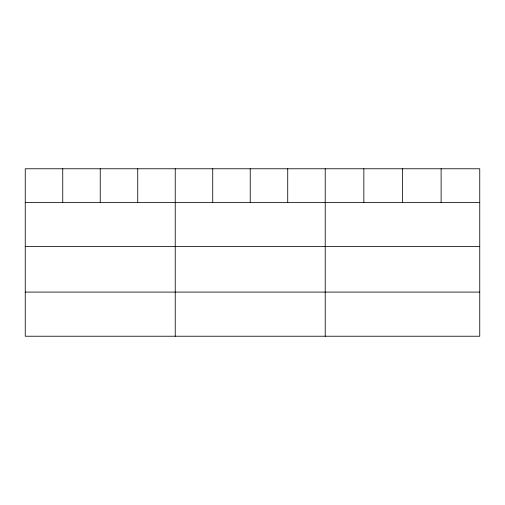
<?xml version="1.0" encoding="UTF-8"?>
<svg xmlns="http://www.w3.org/2000/svg" width="505" height="505" viewBox="0 0 505 505"><rect width="100%" height="100%" fill="white"/><g stroke="black" fill="none" stroke-linecap="round" stroke-linejoin="round"><path stroke-width="0.76" d="M479.75 202.48L479.75 336.229L25.25 336.229L25.25 168.771L479.75 168.771L479.75 202.48L25.25 202.48M25.25 246.617L479.75 246.617M25.25 292.092L479.75 292.092M441.117 168.771L441.117 202.48M402.485 168.771L402.485 202.48M363.852 168.771L363.852 202.48M325.22 168.771L325.22 336.229M287.724 168.771L287.724 202.48M250.227 168.771L250.227 202.48M212.731 168.771L212.731 202.48M175.235 168.771L175.235 336.229M137.739 168.771L137.739 202.48M100.243 168.771L100.243 202.48M62.746 168.771L62.746 202.48"/></g></svg>
